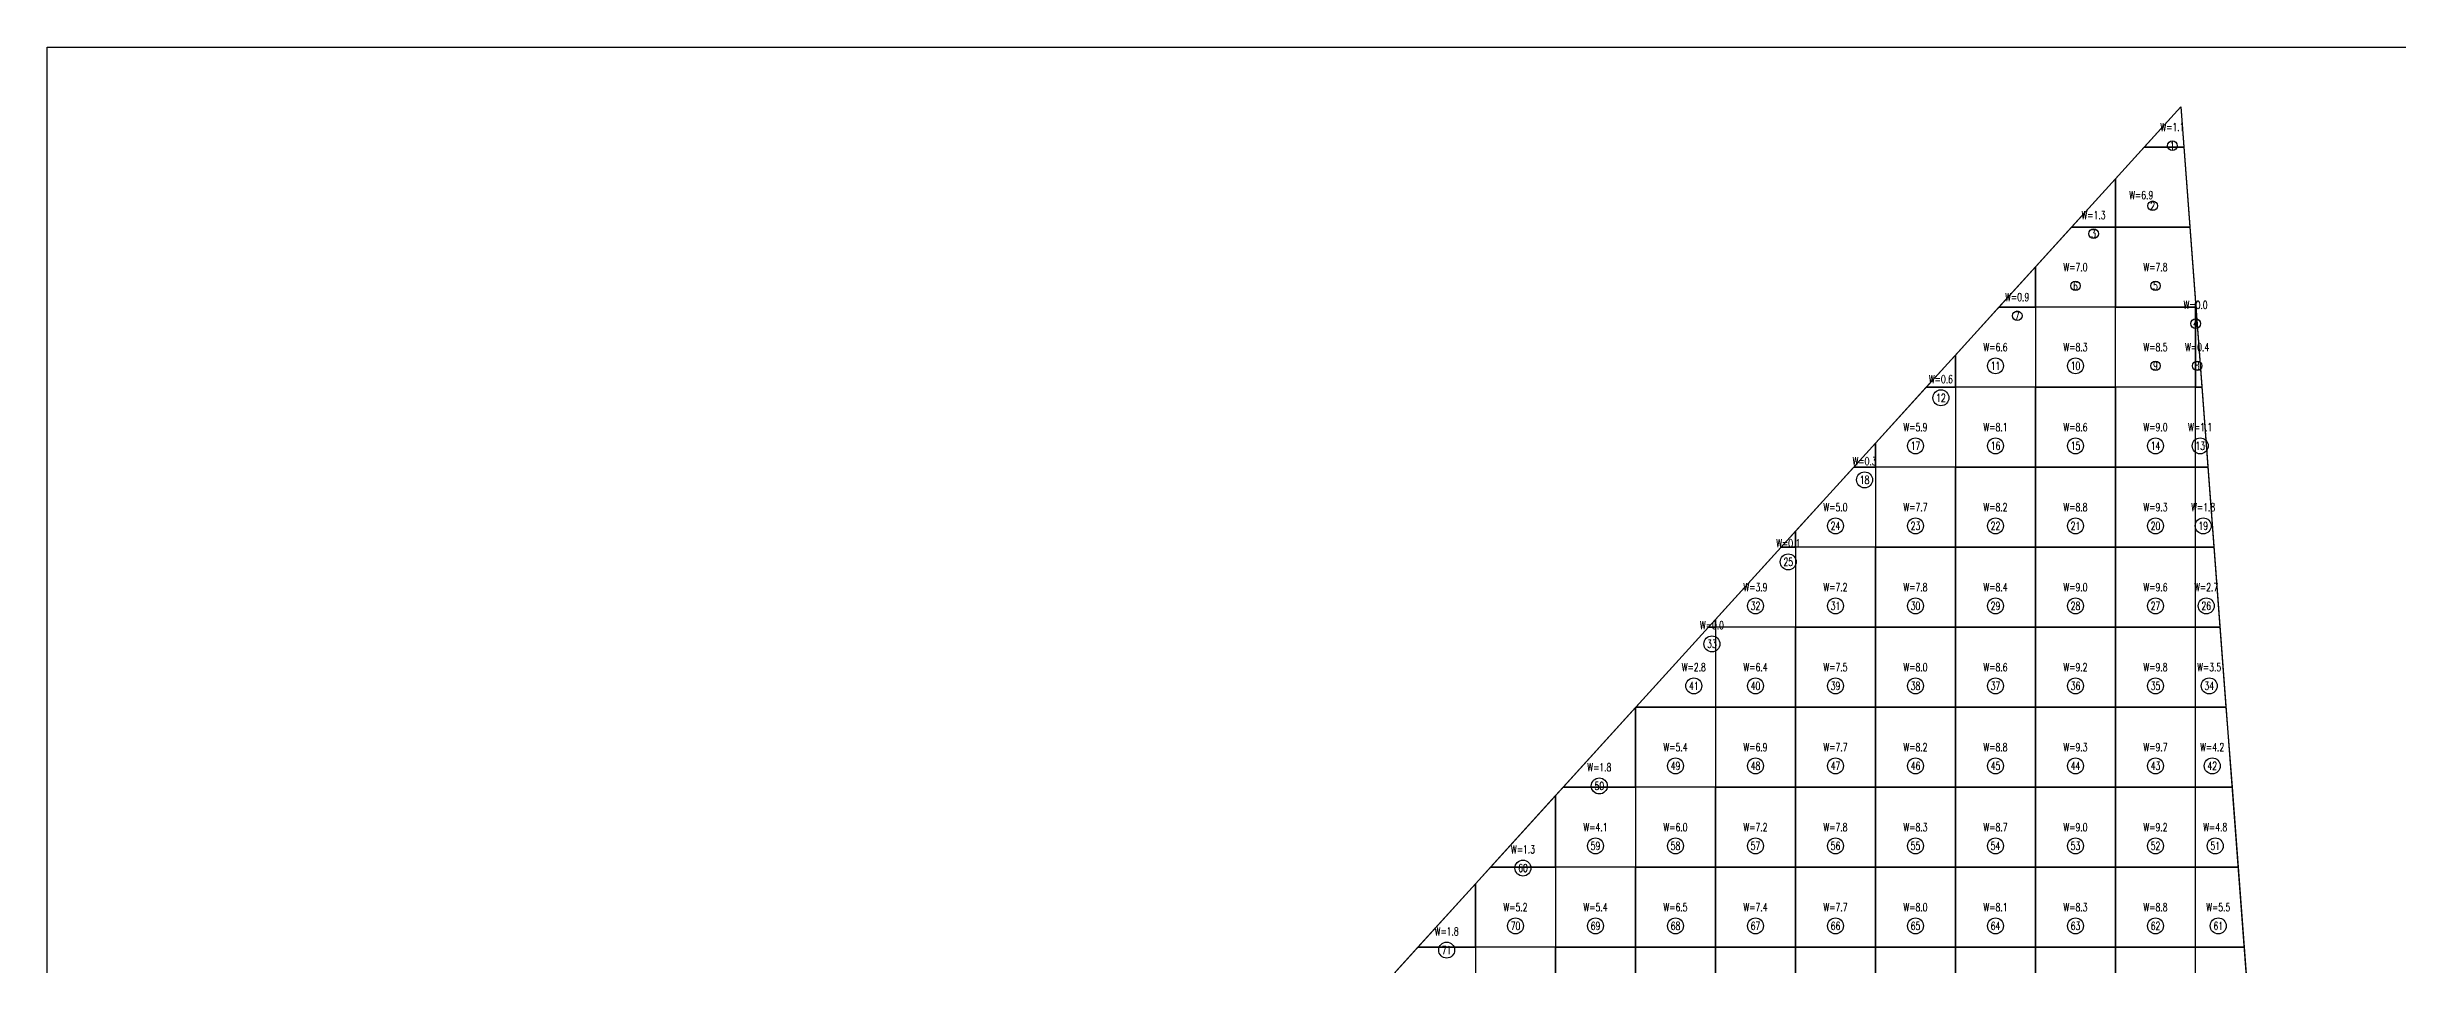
# Model space of a CAD drawing. Extents: x 4283 to 40403, y 1134 to 1764.
# Drawn here: x 22178.1 to 22269.9, y 1636.6 to 1672.5 of the extents above; entities that cross this region are included whole.
import ezdxf
from ezdxf.enums import TextEntityAlignment as Align

# ---------------------------------------------------------------- set-up
doc = ezdxf.new("R2010")
doc.units = 0
for name, color, linetype in [('tdz_26-4方格网', 2, 'Continuous'), ('tdz_26-4方格网计算', 7, 'Continuous'), ('tdz_temp', 7, 'Continuous'), ('tdz_土方计算图', 7, 'Continuous')]:
    doc.layers.add(name, color=color, linetype=linetype)
doc.styles.add('GLandNum', font='txt_____.ttf', dxfattribs={"width": 0.7, "height": 0.5})

msp = doc.modelspace()

# ---------------------------------------------------------------- linework, layer by layer
at = {"layer": 'tdz_26-4方格网', "linetype": 'Continuous'}
for points in [[(22261.571, 1668.587, 2118.911), (22260.027, 1668.587, 2118.918), (22261.452, 1670.157, 2118.92)], [(22261.806, 1665.462, 2118.893), (22258.904, 1665.462, 2118.916), (22258.904, 1667.35, 2118.921), (22260.027, 1668.587, 2118.918), (22261.571, 1668.587, 2118.911)], [(22258.904, 1667.35, 2118.921), (22258.904, 1665.462, 2118.916), (22257.19, 1665.462, 2118.933)], [(22257.19, 1665.462, 2118.933), (22258.904, 1665.462, 2118.916), (22258.904, 1662.337, 2118.926), (22255.779, 1662.337, 2118.963), (22255.779, 1663.908, 2118.959)], [(22262.029, 1662.507, 2118.883), (22262.029, 1662.337, 2118.883), (22258.904, 1662.337, 2118.926), (22258.904, 1665.462, 2118.916), (22261.806, 1665.462, 2118.893)], [(22255.779, 1663.908, 2118.959), (22255.779, 1662.337, 2118.963), (22254.352, 1662.337, 2118.974)], [(22254.352, 1662.337, 2118.974), (22255.779, 1662.337, 2118.963), (22255.779, 1659.212, 2118.968), (22252.654, 1659.212, 2118.994), (22252.654, 1660.467, 2118.992)], [(22255.779, 1662.337, 2118.963), (22255.779, 1659.212, 2118.968), (22258.904, 1659.212, 2118.942), (22258.904, 1662.337, 2118.926)], [(22258.904, 1659.212, 2118.942), (22258.904, 1662.337, 2118.926), (22262.029, 1662.337, 2118.883), (22262.029, 1659.212, 2118.899)], [(22262.041, 1662.337, 2118.883), (22262.029, 1662.337, 2118.883), (22262.029, 1662.507, 2118.883)], [(22262.029, 1662.337, 2118.883), (22262.041, 1662.337, 2118.883), (22262.277, 1659.212, 2118.895), (22262.029, 1659.212, 2118.899)], [(22252.654, 1660.467, 2118.992), (22252.654, 1659.212, 2118.994), (22251.514, 1659.212, 2119.004)], [(22251.514, 1659.212, 2119.004), (22252.654, 1659.212, 2118.994), (22252.654, 1656.087, 2118.999), (22249.529, 1656.087, 2119.026), (22249.529, 1657.025, 2119.024)], [(22252.654, 1659.212, 2118.994), (22252.654, 1656.087, 2118.999), (22255.779, 1656.087, 2118.973), (22255.779, 1659.212, 2118.968)], [(22255.779, 1659.212, 2118.968), (22255.779, 1656.087, 2118.973), (22258.904, 1656.087, 2118.947), (22258.904, 1659.212, 2118.942)], [(22258.904, 1659.212, 2118.942), (22258.904, 1656.087, 2118.947), (22262.029, 1656.087, 2118.915), (22262.029, 1659.212, 2118.899)], [(22262.029, 1659.212, 2118.899), (22262.277, 1659.212, 2118.895), (22262.512, 1656.087, 2118.908), (22262.029, 1656.087, 2118.915)], [(22249.529, 1657.025, 2119.024), (22249.529, 1656.087, 2119.026), (22248.677, 1656.087, 2119.033)], [(22248.677, 1656.087, 2119.033), (22249.529, 1656.087, 2119.026), (22249.529, 1652.962, 2119.031), (22246.404, 1652.962, 2119.049), (22246.404, 1653.584, 2119.046)], [(22249.529, 1656.087, 2119.026), (22249.529, 1652.962, 2119.031), (22252.654, 1652.962, 2119.005), (22252.654, 1656.087, 2118.999)], [(22252.654, 1656.087, 2118.999), (22252.654, 1652.962, 2119.005), (22255.779, 1652.962, 2118.979), (22255.779, 1656.087, 2118.973)], [(22255.779, 1656.087, 2118.973), (22255.779, 1652.962, 2118.979), (22258.904, 1652.962, 2118.952), (22258.904, 1656.087, 2118.947)], [(22258.904, 1656.087, 2118.947), (22258.904, 1652.962, 2118.952), (22262.029, 1652.962, 2118.926), (22262.029, 1656.087, 2118.915)], [(22262.029, 1656.087, 2118.915), (22262.512, 1656.087, 2118.908), (22262.747, 1652.962, 2118.921), (22262.029, 1652.962, 2118.926)], [(22246.404, 1653.584, 2119.046), (22246.404, 1652.962, 2119.049), (22245.839, 1652.962, 2119.048)], [(22245.839, 1652.962, 2119.048), (22246.404, 1652.962, 2119.049), (22246.404, 1649.837, 2119.063), (22243.279, 1649.837, 2119.059), (22243.279, 1650.142, 2119.058)], [(22246.404, 1652.962, 2119.049), (22246.404, 1649.837, 2119.063), (22249.529, 1649.837, 2119.037), (22249.529, 1652.962, 2119.031)], [(22249.529, 1652.962, 2119.031), (22249.529, 1649.837, 2119.037), (22252.654, 1649.837, 2119.011), (22252.654, 1652.962, 2119.005)], [(22252.654, 1652.962, 2119.005), (22252.654, 1649.837, 2119.011), (22255.779, 1649.837, 2118.984), (22255.779, 1652.962, 2118.979)], [(22255.779, 1652.962, 2118.979), (22255.779, 1649.837, 2118.984), (22258.904, 1649.837, 2118.958), (22258.904, 1652.962, 2118.952)], [(22258.904, 1652.962, 2118.952), (22258.904, 1649.837, 2118.958), (22262.029, 1649.837, 2118.932), (22262.029, 1652.962, 2118.926)], [(22262.029, 1652.962, 2118.926), (22262.747, 1652.962, 2118.921), (22262.983, 1649.837, 2118.924), (22262.029, 1649.837, 2118.932)], [(22243.001, 1649.837, 2119.059), (22243.279, 1649.837, 2119.059), (22243.279, 1646.712, 2119.077), (22240.164, 1646.712, 2119.071)], [(22243.279, 1650.142, 2119.058), (22243.279, 1649.837, 2119.059), (22243.001, 1649.837, 2119.059)], [(22243.279, 1649.837, 2119.059), (22243.279, 1646.712, 2119.077), (22246.404, 1646.712, 2119.069), (22246.404, 1649.837, 2119.063)], [(22246.404, 1649.837, 2119.063), (22246.404, 1646.712, 2119.069), (22249.529, 1646.712, 2119.043), (22249.529, 1649.837, 2119.037)], [(22249.529, 1649.837, 2119.037), (22249.529, 1646.712, 2119.043), (22252.654, 1646.712, 2119.016), (22252.654, 1649.837, 2119.011)], [(22252.654, 1649.837, 2119.011), (22252.654, 1646.712, 2119.016), (22255.779, 1646.712, 2118.99), (22255.779, 1649.837, 2118.984)], [(22255.779, 1649.837, 2118.984), (22255.779, 1646.712, 2118.99), (22258.904, 1646.712, 2118.964), (22258.904, 1649.837, 2118.958)], [(22258.904, 1649.837, 2118.958), (22258.904, 1646.712, 2118.964), (22262.029, 1646.712, 2118.938), (22262.029, 1649.837, 2118.932)], [(22262.029, 1649.837, 2118.932), (22262.983, 1649.837, 2118.924), (22263.218, 1646.712, 2118.927), (22262.029, 1646.712, 2118.938)], [(22240.154, 1646.701, 2119.071), (22240.154, 1643.587, 2119.088), (22237.326, 1643.587, 2119.082)], [(22240.164, 1646.712, 2119.071), (22243.279, 1646.712, 2119.077), (22243.279, 1643.587, 2119.095), (22240.154, 1643.587, 2119.088), (22240.154, 1646.701, 2119.071)], [(22243.279, 1646.712, 2119.077), (22243.279, 1643.587, 2119.095), (22246.404, 1643.587, 2119.074), (22246.404, 1646.712, 2119.069)], [(22246.404, 1646.712, 2119.069), (22246.404, 1643.587, 2119.074), (22249.529, 1643.587, 2119.048), (22249.529, 1646.712, 2119.043)], [(22249.529, 1646.712, 2119.043), (22249.529, 1643.587, 2119.048), (22252.654, 1643.587, 2119.022), (22252.654, 1646.712, 2119.016)], [(22252.654, 1646.712, 2119.016), (22252.654, 1643.587, 2119.022), (22255.779, 1643.587, 2118.996), (22255.779, 1646.712, 2118.99)], [(22255.779, 1646.712, 2118.99), (22255.779, 1643.587, 2118.996), (22258.904, 1643.587, 2118.963), (22258.904, 1646.712, 2118.964)], [(22258.904, 1646.712, 2118.964), (22258.904, 1643.587, 2118.963), (22262.029, 1643.587, 2118.925), (22262.029, 1646.712, 2118.938)], [(22262.029, 1646.712, 2118.938), (22263.218, 1646.712, 2118.927), (22263.454, 1643.587, 2118.908), (22262.029, 1643.587, 2118.925)], [(22237.029, 1643.26, 2119.083), (22237.029, 1640.462, 2119.099), (22234.488, 1640.462, 2119.139)], [(22237.326, 1643.587, 2119.082), (22240.154, 1643.587, 2119.088), (22240.154, 1640.462, 2119.106), (22237.029, 1640.462, 2119.099), (22237.029, 1643.26, 2119.083)], [(22240.154, 1643.587, 2119.088), (22240.154, 1640.462, 2119.106), (22243.279, 1640.462, 2119.106), (22243.279, 1643.587, 2119.095)], [(22243.279, 1643.587, 2119.095), (22243.279, 1640.462, 2119.106), (22246.404, 1640.462, 2119.079), (22246.404, 1643.587, 2119.074)], [(22246.404, 1643.587, 2119.074), (22246.404, 1640.462, 2119.079), (22249.529, 1640.462, 2119.053), (22249.529, 1643.587, 2119.048)], [(22249.529, 1643.587, 2119.048), (22249.529, 1640.462, 2119.053), (22252.654, 1640.462, 2119.018), (22252.654, 1643.587, 2119.022)], [(22252.654, 1643.587, 2119.022), (22252.654, 1640.462, 2119.018), (22255.779, 1640.462, 2118.981), (22255.779, 1643.587, 2118.996)], [(22255.779, 1643.587, 2118.996), (22255.779, 1640.462, 2118.981), (22258.904, 1640.462, 2118.944), (22258.904, 1643.587, 2118.963)], [(22258.904, 1643.587, 2118.963), (22258.904, 1640.462, 2118.944), (22262.029, 1640.462, 2118.911), (22262.029, 1643.587, 2118.925)], [(22262.029, 1643.587, 2118.925), (22263.454, 1643.587, 2118.908), (22263.689, 1640.462, 2118.914), (22262.029, 1640.462, 2118.911)], [(22234.488, 1640.462, 2119.139), (22237.029, 1640.462, 2119.099), (22237.029, 1637.337, 2119.176), (22233.904, 1637.337, 2119.23), (22233.904, 1639.818, 2119.166)], [(22237.029, 1640.462, 2119.099), (22237.029, 1637.337, 2119.176), (22240.154, 1637.337, 2119.124), (22240.154, 1640.462, 2119.106)], [(22240.154, 1640.462, 2119.106), (22240.154, 1637.337, 2119.124), (22243.279, 1637.337, 2119.111), (22243.279, 1640.462, 2119.106)], [(22243.279, 1640.462, 2119.106), (22243.279, 1637.337, 2119.111), (22246.404, 1637.337, 2119.074), (22246.404, 1640.462, 2119.079)], [(22246.404, 1640.462, 2119.079), (22246.404, 1637.337, 2119.074), (22249.529, 1637.337, 2119.037), (22249.529, 1640.462, 2119.053)], [(22249.529, 1640.462, 2119.053), (22249.529, 1637.337, 2119.037), (22252.654, 1637.337, 2118.999), (22252.654, 1640.462, 2119.018)], [(22252.654, 1640.462, 2119.018), (22252.654, 1637.337, 2118.999), (22255.779, 1637.337, 2118.962), (22255.779, 1640.462, 2118.981)], [(22255.779, 1640.462, 2118.981), (22255.779, 1637.337, 2118.962), (22258.904, 1637.337, 2118.924), (22258.904, 1640.462, 2118.944)], [(22258.904, 1640.462, 2118.944), (22258.904, 1637.337, 2118.924), (22262.029, 1637.337, 2118.919), (22262.029, 1640.462, 2118.911)], [(22262.029, 1640.462, 2118.911), (22263.689, 1640.462, 2118.914), (22263.924, 1637.337, 2118.923), (22262.029, 1637.337, 2118.919)], [(22233.904, 1639.818, 2119.166), (22233.904, 1637.337, 2119.23), (22231.651, 1637.337, 2119.269)], [(22231.651, 1637.337, 2119.269), (22233.904, 1637.337, 2119.23), (22233.904, 1634.212, 2119.299), (22230.779, 1634.212, 2119.363), (22230.779, 1636.377, 2119.309)], [(22233.904, 1637.337, 2119.23), (22233.904, 1634.212, 2119.299), (22237.029, 1634.212, 2119.234), (22237.029, 1637.337, 2119.176)], [(22237.029, 1637.337, 2119.176), (22237.029, 1634.212, 2119.234), (22240.154, 1634.212, 2119.168), (22240.154, 1637.337, 2119.124)], [(22240.154, 1637.337, 2119.124), (22240.154, 1634.212, 2119.168), (22243.279, 1634.212, 2119.109), (22243.279, 1637.337, 2119.111)], [(22243.279, 1637.337, 2119.111), (22243.279, 1634.212, 2119.109), (22246.404, 1634.212, 2119.055), (22246.404, 1637.337, 2119.074)], [(22246.404, 1637.337, 2119.074), (22246.404, 1634.212, 2119.055), (22249.529, 1634.212, 2119.017), (22249.529, 1637.337, 2119.037)], [(22249.529, 1637.337, 2119.037), (22249.529, 1634.212, 2119.017), (22252.654, 1634.212, 2118.98), (22252.654, 1637.337, 2118.999)], [(22252.654, 1637.337, 2118.999), (22252.654, 1634.212, 2118.98), (22255.779, 1634.212, 2118.943), (22255.779, 1637.337, 2118.962)], [(22255.779, 1637.337, 2118.962), (22255.779, 1634.212, 2118.943), (22258.904, 1634.212, 2118.921), (22258.904, 1637.337, 2118.924)], [(22258.904, 1637.337, 2118.924), (22258.904, 1634.212, 2118.921), (22262.029, 1634.212, 2118.927), (22262.029, 1637.337, 2118.919)], [(22262.029, 1637.337, 2118.919), (22263.924, 1637.337, 2118.923), (22264.16, 1634.212, 2118.927), (22262.029, 1634.212, 2118.927)]]:
    msp.add_polyline3d(points, close=True, dxfattribs=at)
at = {"layer": 'tdz_26-4方格网计算', "color": 7, "linetype": 'Continuous'}
for centre, radius in [((22261.126, 1668.643), 0.188), ((22260.355, 1666.296), 0.188), ((22258.047, 1665.205), 0.188), ((22257.341, 1663.171), 0.188), ((22260.466, 1663.171), 0.188), ((22255.065, 1662.001), 0.188), ((22262.032, 1661.693), 0.188), ((22254.216, 1660.046), 0.312), ((22257.341, 1660.046), 0.312), ((22260.466, 1660.046), 0.188), ((22262.094, 1660.046), 0.188), ((22252.084, 1658.797), 0.312), ((22251.091, 1656.921), 0.312), ((22254.216, 1656.921), 0.312), ((22257.341, 1656.921), 0.312), ((22260.466, 1656.921), 0.312), ((22262.211, 1656.921), 0.312), ((22249.103, 1655.593), 0.312), ((22247.966, 1653.796), 0.312), ((22251.091, 1653.796), 0.312), ((22254.216, 1653.796), 0.312), ((22257.341, 1653.796), 0.312), ((22260.466, 1653.796), 0.312), ((22262.329, 1653.796), 0.312), ((22246.121, 1652.389), 0.312), ((22244.841, 1650.671), 0.312), ((22247.966, 1650.671), 0.312), ((22251.091, 1650.671), 0.312), ((22254.216, 1650.671), 0.312), ((22257.341, 1650.671), 0.312), ((22260.466, 1650.671), 0.312), ((22262.447, 1650.671), 0.312), ((22243.14, 1649.184), 0.312), ((22242.431, 1647.546), 0.312), ((22244.841, 1647.546), 0.312), ((22247.966, 1647.546), 0.312), ((22251.091, 1647.546), 0.312), ((22254.216, 1647.546), 0.312), ((22257.341, 1647.546), 0.312), ((22260.466, 1647.546), 0.312), ((22262.565, 1647.546), 0.312), ((22241.716, 1644.421), 0.312), ((22244.841, 1644.421), 0.312), ((22247.966, 1644.421), 0.312), ((22251.091, 1644.421), 0.312), ((22254.216, 1644.421), 0.312), ((22257.341, 1644.421), 0.312), ((22260.466, 1644.421), 0.312), ((22262.682, 1644.421), 0.312), ((22238.74, 1643.637), 0.312), ((22238.591, 1641.296), 0.312), ((22241.716, 1641.296), 0.312), ((22244.841, 1641.296), 0.312), ((22247.966, 1641.296), 0.312), ((22251.091, 1641.296), 0.312), ((22254.216, 1641.296), 0.312), ((22257.341, 1641.296), 0.312), ((22260.466, 1641.296), 0.312), ((22262.8, 1641.296), 0.312), ((22235.758, 1640.432), 0.312), ((22235.466, 1638.171), 0.312), ((22238.591, 1638.171), 0.312), ((22241.716, 1638.171), 0.312), ((22244.841, 1638.171), 0.312), ((22247.966, 1638.171), 0.312), ((22251.091, 1638.171), 0.312), ((22254.216, 1638.171), 0.312), ((22257.341, 1638.171), 0.312), ((22260.466, 1638.171), 0.312), ((22262.918, 1638.171), 0.312), ((22232.777, 1637.228), 0.312)]:
    msp.add_circle(centre, radius, dxfattribs=at)
at = {"layer": 'tdz_temp', "linetype": 'Continuous', "lineweight": 30}
msp.add_lwpolyline([(22218.279, 1622.611), (22261.452, 1670.157), (22264.689, 1627.184), (22266.304, 1605.738), (22267.931, 1584.135), (22258.375, 1574.837), (22218.279, 1622.611)], close=True, dxfattribs=at)
at = {"layer": 'tdz_土方计算图', "linetype": 'Continuous'}
msp.add_lwpolyline([(22178.105, 1672.497), (22308.105, 1672.497), (22308.105, 1512.497), (22178.105, 1512.497)], close=True, dxfattribs=at)

# ---------------------------------------------------------------- texts
at = {"layer": 'tdz_26-4方格网计算', "color": 173, "linetype": 'Continuous', "style": 'GLandNum', "width": 0.7}
for s, p in [('W=1.1', (22261.126, 1669.372)), ('W=6.9', (22259.91, 1666.715)), ('W=1.3', (22258.047, 1665.934)), ('W=7.0', (22257.341, 1663.9)), ('W=7.8', (22260.466, 1663.9)), ('W=0.9', (22255.065, 1662.73)), ('W=0.0', (22262.032, 1662.422)), ('W=6.6', (22254.216, 1660.775)), ('W=8.3', (22257.341, 1660.775)), ('W=8.5', (22260.466, 1660.775)), ('W=0.4', (22262.094, 1660.775)), ('W=0.6', (22252.084, 1659.526)), ('W=5.9', (22251.091, 1657.65)), ('W=8.1', (22254.216, 1657.65)), ('W=8.6', (22257.341, 1657.65)), ('W=9.0', (22260.466, 1657.65)), ('W=1.1', (22262.211, 1657.65)), ('W=0.3', (22249.103, 1656.322)), ('W=5.0', (22247.966, 1654.525)), ('W=7.7', (22251.091, 1654.525)), ('W=8.2', (22254.216, 1654.525)), ('W=8.8', (22257.341, 1654.525)), ('W=9.3', (22260.466, 1654.525)), ('W=1.8', (22262.329, 1654.525)), ('W=0.1', (22246.121, 1653.118)), ('W=3.9', (22244.841, 1651.4)), ('W=7.2', (22247.966, 1651.4)), ('W=7.8', (22251.091, 1651.4)), ('W=8.4', (22254.216, 1651.4)), ('W=9.0', (22257.341, 1651.4)), ('W=9.6', (22260.466, 1651.4)), ('W=2.7', (22262.447, 1651.4)), ('W=0.0', (22243.14, 1649.914)), ('W=2.8', (22242.431, 1648.275)), ('W=6.4', (22244.841, 1648.275)), ('W=7.5', (22247.966, 1648.275)), ('W=8.0', (22251.091, 1648.275)), ('W=8.6', (22254.216, 1648.275)), ('W=9.2', (22257.341, 1648.275)), ('W=9.8', (22260.466, 1648.275)), ('W=3.5', (22262.565, 1648.275)), ('W=5.4', (22241.716, 1645.15)), ('W=6.9', (22244.841, 1645.15)), ('W=7.7', (22247.966, 1645.15)), ('W=8.2', (22251.091, 1645.15)), ('W=8.8', (22254.216, 1645.15)), ('W=9.3', (22257.341, 1645.15)), ('W=9.7', (22260.466, 1645.15)), ('W=4.2', (22262.682, 1645.15)), ('W=1.8', (22238.74, 1644.366)), ('W=4.1', (22238.591, 1642.025)), ('W=6.0', (22241.716, 1642.025)), ('W=7.2', (22244.841, 1642.025)), ('W=7.8', (22247.966, 1642.025)), ('W=8.3', (22251.091, 1642.025)), ('W=8.7', (22254.216, 1642.025)), ('W=9.0', (22257.341, 1642.025)), ('W=9.2', (22260.466, 1642.025)), ('W=4.8', (22262.8, 1642.025)), ('W=1.3', (22235.758, 1641.162)), ('W=5.2', (22235.466, 1638.9)), ('W=5.4', (22238.591, 1638.9)), ('W=6.5', (22241.716, 1638.9)), ('W=7.4', (22244.841, 1638.9)), ('W=7.7', (22247.966, 1638.9)), ('W=8.0', (22251.091, 1638.9)), ('W=8.1', (22254.216, 1638.9)), ('W=8.3', (22257.341, 1638.9)), ('W=8.8', (22260.466, 1638.9)), ('W=5.5', (22262.918, 1638.9)), ('W=1.8', (22232.777, 1637.958))]:
    msp.add_text(s, height=0.3125, dxfattribs=at).set_placement(p, align=Align.MIDDLE_CENTER)
at = {"layer": 'tdz_26-4方格网计算', "color": 7, "linetype": 'Continuous', "style": 'GLandNum', "width": 0.7}
for s, height, p in [('1', 0.312, (22261.126, 1668.643)), ('2', 0.312, (22260.355, 1666.296)), ('3', 0.312, (22258.047, 1665.205)), ('6', 0.312, (22257.341, 1663.171)), ('5', 0.312, (22260.466, 1663.171)), ('7', 0.312, (22255.065, 1662.001)), ('4', 0.312, (22262.032, 1661.693)), ('11', 0.3125, (22254.216, 1660.046)), ('10', 0.3125, (22257.341, 1660.046)), ('9', 0.312, (22260.466, 1660.046)), ('8', 0.312, (22262.094, 1660.046)), ('12', 0.3125, (22252.084, 1658.797)), ('17', 0.3125, (22251.091, 1656.921)), ('16', 0.3125, (22254.216, 1656.921)), ('15', 0.3125, (22257.341, 1656.921)), ('14', 0.3125, (22260.466, 1656.921)), ('13', 0.3125, (22262.211, 1656.921)), ('18', 0.3125, (22249.103, 1655.593)), ('24', 0.3125, (22247.966, 1653.796)), ('23', 0.3125, (22251.091, 1653.796)), ('22', 0.3125, (22254.216, 1653.796)), ('21', 0.3125, (22257.341, 1653.796)), ('20', 0.3125, (22260.466, 1653.796)), ('19', 0.3125, (22262.329, 1653.796)), ('25', 0.3125, (22246.121, 1652.389)), ('32', 0.3125, (22244.841, 1650.671)), ('31', 0.3125, (22247.966, 1650.671)), ('30', 0.3125, (22251.091, 1650.671)), ('29', 0.3125, (22254.216, 1650.671)), ('28', 0.3125, (22257.341, 1650.671)), ('27', 0.3125, (22260.466, 1650.671)), ('26', 0.3125, (22262.447, 1650.671)), ('33', 0.3125, (22243.14, 1649.184)), ('41', 0.3125, (22242.431, 1647.546)), ('40', 0.3125, (22244.841, 1647.546)), ('39', 0.3125, (22247.966, 1647.546)), ('38', 0.3125, (22251.091, 1647.546)), ('37', 0.3125, (22254.216, 1647.546)), ('36', 0.3125, (22257.341, 1647.546)), ('35', 0.3125, (22260.466, 1647.546)), ('34', 0.3125, (22262.565, 1647.546)), ('49', 0.3125, (22241.716, 1644.421)), ('48', 0.3125, (22244.841, 1644.421)), ('47', 0.3125, (22247.966, 1644.421)), ('46', 0.3125, (22251.091, 1644.421)), ('45', 0.3125, (22254.216, 1644.421)), ('44', 0.3125, (22257.341, 1644.421)), ('43', 0.3125, (22260.466, 1644.421)), ('42', 0.3125, (22262.682, 1644.421)), ('50', 0.3125, (22238.74, 1643.637)), ('59', 0.3125, (22238.591, 1641.296)), ('58', 0.3125, (22241.716, 1641.296)), ('57', 0.3125, (22244.841, 1641.296)), ('56', 0.3125, (22247.966, 1641.296)), ('55', 0.3125, (22251.091, 1641.296)), ('54', 0.3125, (22254.216, 1641.296)), ('53', 0.3125, (22257.341, 1641.296)), ('52', 0.3125, (22260.466, 1641.296)), ('51', 0.3125, (22262.8, 1641.296)), ('60', 0.3125, (22235.758, 1640.432)), ('70', 0.3125, (22235.466, 1638.171)), ('69', 0.3125, (22238.591, 1638.171)), ('68', 0.3125, (22241.716, 1638.171)), ('67', 0.3125, (22244.841, 1638.171)), ('66', 0.3125, (22247.966, 1638.171)), ('65', 0.3125, (22251.091, 1638.171)), ('64', 0.3125, (22254.216, 1638.171)), ('63', 0.3125, (22257.341, 1638.171)), ('62', 0.3125, (22260.466, 1638.171)), ('61', 0.3125, (22262.918, 1638.171)), ('71', 0.3125, (22232.777, 1637.228))]:
    msp.add_text(s, height=height, dxfattribs=at).set_placement(p, align=Align.MIDDLE_CENTER)

doc.saveas('drawing.dxf')
